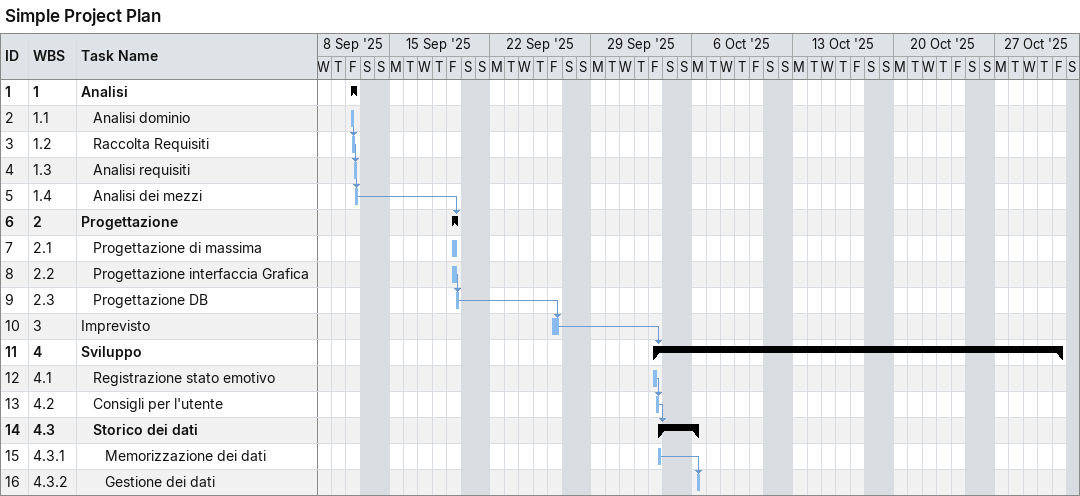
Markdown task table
Simple Project Plan

| ID | WBS | Task | Start | Finish | Predecessors |
|---|---|---|---|---|---|
| 1 | 1 | **Analisi** | 2025-09-12 | 2025-09-12 |  |
| 2 | 1.1 | Analisi dominio | 2025-09-12 | 2025-09-12 |  |
| 3 | 1.2 | Raccolta Requisiti | 2025-09-12 | 2025-09-12 | 2 |
| 4 | 1.3 | Analisi requisiti | 2025-09-12 | 2025-09-12 | 3 |
| 5 | 1.4 | Analisi dei mezzi | 2025-09-12 | 2025-09-12 | 4 |
| 6 | 2 | **Progettazione** | 2025-09-19 | 2025-09-19 | 5 |
| 7 | 2.1 | Progettazione di massima | 2025-09-19 | 2025-09-19 |  |
| 8 | 2.2 | Progettazione interfaccia Grafica | 2025-09-19 | 2025-09-19 |  |
| 9 | 2.3 | Progettazione DB | 2025-09-19 | 2025-09-19 | 8 |
| 10 | 3 | Imprevisto | 2025-09-26 | 2025-09-26 | 9 |
| 11 | 4 | **Sviluppo** | 2025-10-03 | 2025-10-31 | 10 |
| 12 | 4.1 | Registrazione stato emotivo | 2025-10-03 | 2025-10-03 |  |
| 13 | 4.2 | Consigli per l'utente | 2025-10-03 | 2025-10-03 | 12 |
| 14 | 4.3 | **Storico dei dati** | 2025-10-03 | 2025-10-06 | 13 |
| 15 | 4.3.1 | Memorizzazione dei dati | 2025-10-03 | 2025-10-03 |  |
| 16 | 4.3.2 | Gestione dei dati | 2025-10-06 | 2025-10-06 | 15 |
